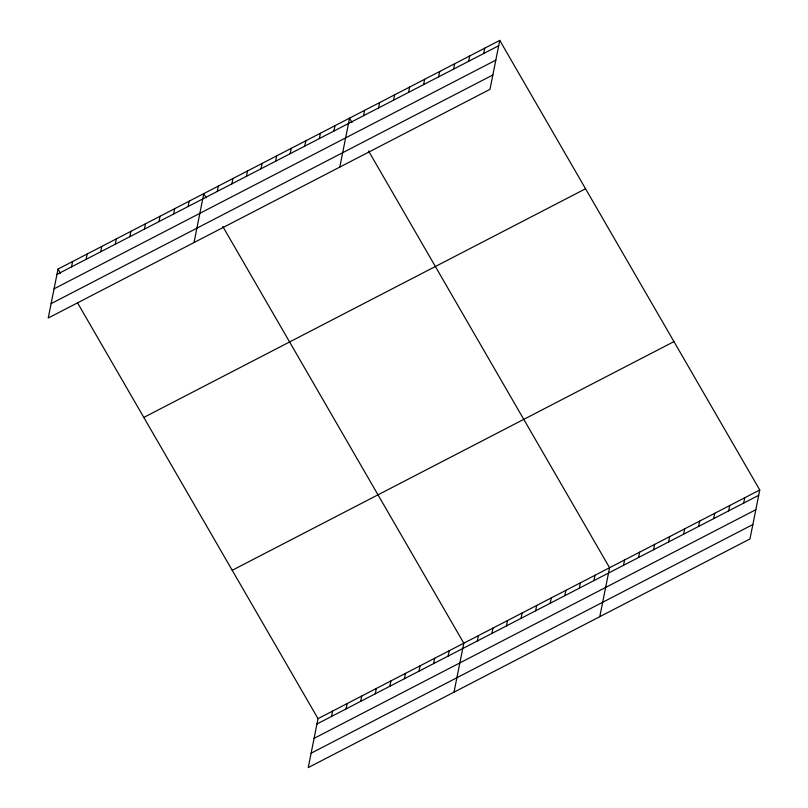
<?xml version="1.0" encoding="UTF-8"?>
<svg xmlns="http://www.w3.org/2000/svg" width="808" height="808" viewBox="0 0 808 808"><rect width="100%" height="100%" fill="white"/><g stroke="black" fill="none" stroke-linecap="round" stroke-linejoin="round"><path stroke-width="1.21" d="M58.014 269.074L48.238 318.019L489.981 89.345L499.758 40.4L58.014 269.074L60.469 273.316M71.528 266.872L72.599 261.529M86.103 259.328L87.173 253.985M100.687 251.783L101.747 246.44M115.261 244.228L116.332 238.885M129.836 236.683L130.906 231.341M144.41 229.139L145.48 223.796M158.994 221.594L160.055 216.251M173.569 214.049L174.639 208.706M188.143 206.505L189.213 201.162M194.011 242.562L203.788 193.617L206.242 197.849M217.302 191.405L218.372 186.062M231.876 183.86L232.946 178.518M246.46 176.316L247.521 170.973M261.034 168.771L262.105 163.428M275.609 161.226L276.679 155.883M290.193 153.672L291.254 148.339M304.767 146.127L305.838 140.784M319.342 138.582L320.412 133.239M333.926 131.037L334.987 125.695M339.784 167.094L349.571 118.15L352.015 122.392M363.519 115.716L364.59 110.373M378.538 107.939L379.609 102.596M393.557 100.162L394.627 94.829M408.575 92.395L409.646 87.052M423.594 84.618L424.665 79.275M438.613 76.841L439.683 71.498M77.629 302.99L318.019 718.655L308.242 767.6L749.986 538.926L759.762 489.981L499.758 40.4M453.631 69.064L454.702 63.721M331.533 716.444L332.593 711.111M468.65 61.287L469.721 55.954M346.107 708.899L347.177 703.556M483.679 53.52L484.739 48.177M360.681 701.354L361.752 696.011M375.266 693.809L376.326 688.466M389.84 686.265L390.91 680.922M404.414 678.72L405.485 673.377M418.999 671.175L420.059 665.832M433.573 663.62L434.643 658.288M448.147 656.076L449.218 650.733M454.015 692.133L463.792 643.188L222.796 226.462M477.306 640.986L478.376 635.644M491.88 633.442L492.951 628.099M506.464 625.897L507.525 620.554M521.039 618.342L522.109 613.009M535.613 610.798L536.684 605.455M550.197 603.253L551.258 597.91M564.772 595.708L565.842 590.365M579.346 588.163L580.417 582.82M593.93 580.619L594.991 575.276M599.788 616.676L609.575 567.731L368.569 151.005M623.524 565.297L624.594 559.954M638.542 557.52L639.613 552.177M653.561 549.743L654.631 544.4M668.58 541.966L669.65 536.623M683.598 534.199L684.669 528.856M698.617 526.422L699.688 521.079M713.636 518.645L714.706 513.302M728.654 510.868L729.725 505.525M743.673 503.091L744.744 497.748M56.954 274.417L498.698 45.743M54.075 288.81L495.819 60.135M51.116 303.636L492.86 74.962M143.814 417.433L585.558 188.759M232.219 570.297L673.963 341.612M318.019 718.655L759.762 489.981M316.948 723.998L758.692 495.324M314.08 738.381L755.823 509.707M311.11 753.207L752.854 524.533"/></g></svg>
